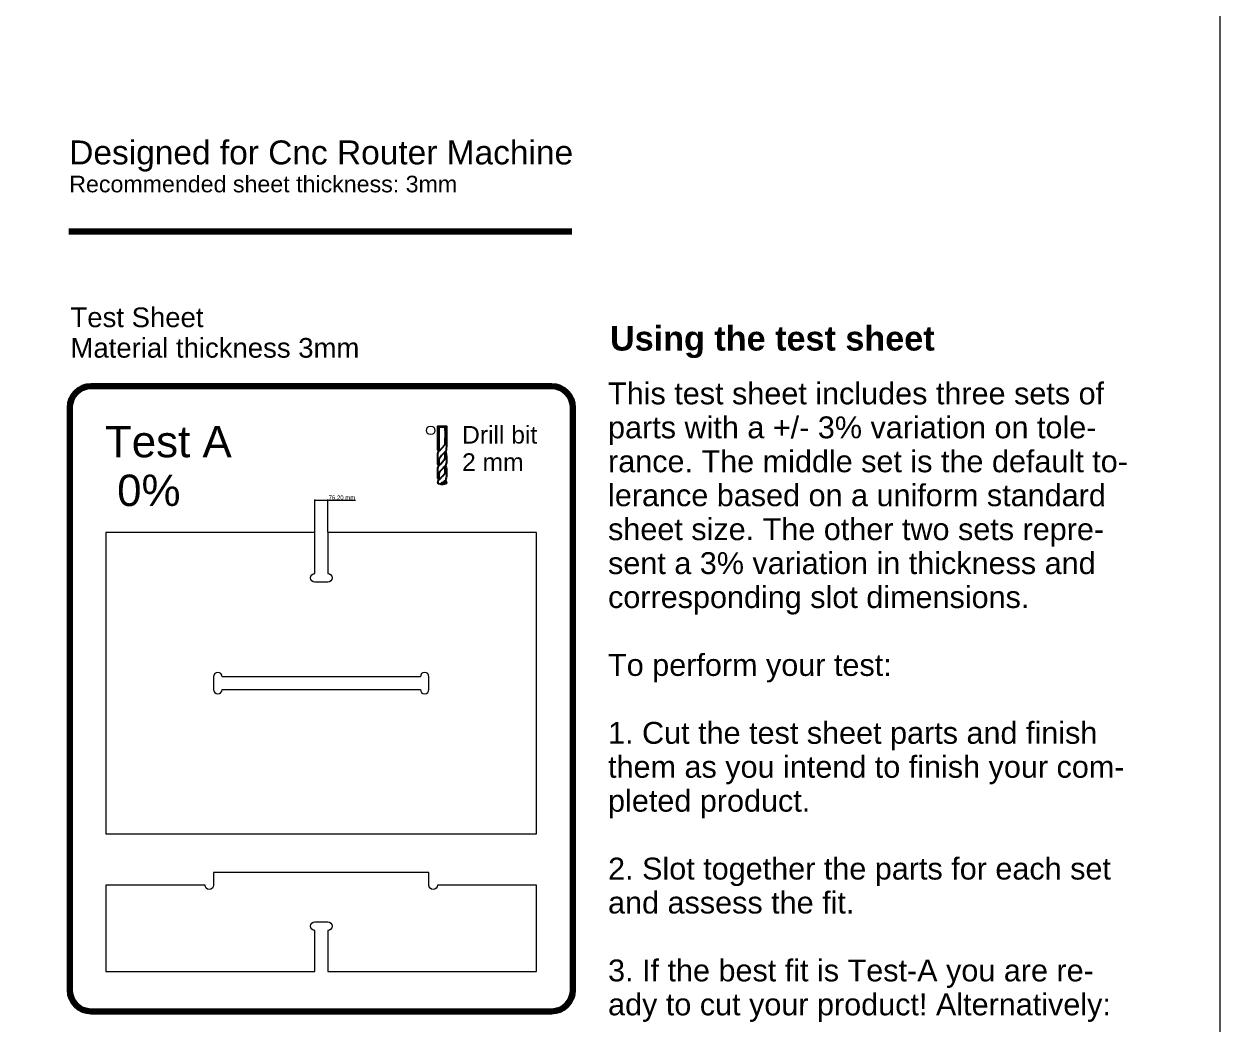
# Model space of a CAD drawing. Header units: millimetres. Extents: x -713 to 709, y -476 to 472.
# Drawn here: x 431.4 to 709.1, y 7.8 to 240.1 of the extents above; entities that cross this region are included whole.
import ezdxf
from ezdxf.lldxf.tags import DXFTag

# ---------------------------------------------------------------- set-up
doc = ezdxf.new("R2010")
doc.units = ezdxf.units.MM
doc.header["$MEASUREMENT"] = 0
doc.layers.add('Livello 1', color=7, linetype='Continuous')
doc.styles.add('0', font='arial.ttf', dxfattribs={"height": 1})
doc.styles.add('1', font='arialbd.ttf', dxfattribs={"height": 1})
tags = doc.linetypes.add('New Line2', pattern=[0.2, 0.1, -0.1]).pattern_tags.tags
tags[6:7] = [DXFTag(74, 4), DXFTag(75, 0), DXFTag(340, '0'), DXFTag(46, 1.0), DXFTag(50, 0.0), DXFTag(44, 0.0), DXFTag(45, 0.0)]
tags[4:5] = [DXFTag(74, 4), DXFTag(75, 0), DXFTag(340, '0'), DXFTag(46, 1.0), DXFTag(50, 0.0), DXFTag(44, 0.0), DXFTag(45, 0.0)]
tags = doc.linetypes.add('New Line3', pattern=[0.2, 0.1, -0.1]).pattern_tags.tags
tags[6:7] = [DXFTag(74, 4), DXFTag(75, 0), DXFTag(340, '0'), DXFTag(46, 1.0), DXFTag(50, 0.0), DXFTag(44, 0.0), DXFTag(45, 0.0)]
tags[4:5] = [DXFTag(74, 4), DXFTag(75, 0), DXFTag(340, '0'), DXFTag(46, 1.0), DXFTag(50, 0.0), DXFTag(44, 0.0), DXFTag(45, 0.0)]
doc.dimstyles.get("Standard").update_dxf_attribs({"dimtxt": 0.18, "dimasz": 0.18, "dimexe": 0.18, "dimexo": 0.0625, "dimgap": 0.09, "dimtad": 0, "dimtih": 1, "dimtoh": 1, "dimdec": 4, "dimzin": 0, "dimdsep": 46, "dimtxsty": 'Standard', "dimcen": 0.09, "dimadec": 0, "dimazin": 0, "dimtfac": 1, "dimtdec": 4, "dimtofl": 0, "dimtmove": 0, "dimatfit": 3, "dimfxl": 1, "dimtolj": 1, "dimtzin": 0, "dimarcsym": 0})

# ---------------------------------------------------------------- blocks, each defined once
blk = doc.blocks.new('*D1')
at = {"layer": 'Defpoints', "color": 0}
for p in [(501.9029, 129.4976), (498.9029, 122.0205), (501.9029, 122.0205)]:
    blk.add_point(p, dxfattribs=at)
at = {"layer": 'Livello 1', "color": 6, "lineweight": 9}
for p, q in [((498.9029, 122.083), (498.9029, 129.6776)), ((499.0829, 129.4976), (501.7229, 129.4976)), ((501.9029, 122.083), (501.9029, 129.6776)), ((501.9029, 129.4976), (508.3139, 129.4976))]:
    blk.add_line(p, q, dxfattribs=at)
at = {"layer": 'Livello 1', "color": 6}
for points in [[(499.0829, 129.5276), (499.0829, 129.4676), (498.9029, 129.4976)], [(501.7229, 129.4676), (501.7229, 129.5276), (501.9029, 129.4976)]]:
    blk.add_solid(points, dxfattribs=at)
at = {"layer": 'Livello 1', "color": 6, "insert": (505.1984, 130.0981), "char_height": 1, "attachment_point": 5, "style": '0'}
blk.add_mtext('\\A1;76.20 mm', dxfattribs=at)

msp = doc.modelspace()

# ---------------------------------------------------------------- linework, layer by layer
at = {"layer": 'Livello 1', "color": 7, "lineweight": 20}
msp.add_lwpolyline([(-713.3127, -475.8986), (709.0873, -475.8986), (709.0873, 472.3682), (-713.3127, 472.3682), (-713.3127, -475.8986)], close=True, dxfattribs=at)
at = {"layer": 'Livello 1', "lineweight": 20}
msp.add_ellipse((525.7961, 145.7257), major_axis=(0, 1), ratio=1, dxfattribs=at)
at = {"layer": 'Livello 1', "color": 22, "linetype": 'New Line2', "lineweight": 100}
msp.add_open_spline([(441.7678, 191.8866), (441.7678, 191.8866), (558.6079, 191.8866), (558.6079, 191.8866)], degree=3, dxfattribs=at)
at = {"layer": 'Livello 1', "color": 253, "linetype": 'New Line3', "lineweight": 100}
msp.add_open_spline([(446.9828, 155.9936), (446.9828, 155.9936), (553.8231, 155.9936), (553.8231, 155.9936), (553.8231, 155.9936), (556.5731, 155.9936), (558.823, 153.7437), (558.823, 150.9937), (558.823, 150.9937), (558.823, 150.9937), (558.823, 15.7901), (558.823, 15.7901), (558.823, 15.7901), (558.823, 13.0401), (556.5731, 10.7902), (553.8231, 10.7902), (553.8231, 10.7902), (553.8231, 10.7902), (446.9828, 10.7902), (446.9828, 10.7902), (446.9828, 10.7902), (444.2328, 10.7902), (441.9829, 13.0401), (441.9829, 15.7901), (441.9829, 15.7901), (441.9829, 15.7901), (441.9829, 150.9937), (441.9829, 150.9937), (441.9829, 150.9937), (441.9829, 153.7437), (444.2328, 155.9936), (446.9828, 155.9936)], degree=3, knots=[0, 0, 0, 0, 0.111111111, 0.111111111, 0.111111111, 0.111111111, 0.222222222, 0.222222222, 0.222222222, 0.222222222, 0.333333333, 0.333333333, 0.333333333, 0.333333333, 0.444444444, 0.444444444, 0.444444444, 0.444444444, 0.555555556, 0.555555556, 0.555555556, 0.555555556, 0.666666667, 0.666666667, 0.666666667, 0.666666667, 0.777777778, 0.777777778, 0.777777778, 0.777777778, 1, 1, 1, 1], dxfattribs=at)
at = {"layer": 'Livello 1'}
for points, knots in [([(527.4686, 146.5306), (527.4686, 146.5306), (527.4686, 141.5562), (527.4686, 141.5562), (527.4686, 141.5562), (527.4686, 141.2089), (527.6644, 140.9306), (527.6629, 140.8167), (527.6629, 140.8167), (527.6612, 140.6962), (527.4686, 140.4383), (527.4686, 140.0762), (527.4686, 140.0762), (527.4686, 140.0762), (527.4686, 138.2673), (527.4686, 138.2673), (527.4686, 138.2673), (527.4686, 137.9446), (527.6691, 137.6142), (527.6609, 137.4935), (527.6609, 137.4935), (527.6494, 137.324), (527.4686, 137.1213), (527.4686, 136.7051), (527.4686, 136.7051), (527.4686, 136.7051), (527.4686, 134.9784), (527.4686, 134.9784), (527.4686, 134.9784), (527.4686, 134.5909), (527.6417, 134.4055), (527.6606, 134.2273), (527.6606, 134.2273), (527.669, 134.1471), (527.476, 133.7473), (527.4686, 133.442), (527.4686, 133.442), (527.6727, 133.2987), (528.2992, 133.1781), (528.4485, 133.1124), (528.4485, 133.1124), (528.609, 133.1785), (529.2421, 133.2901), (529.4416, 133.442), (529.4416, 133.442), (529.4376, 133.7753), (529.2445, 134.1519), (529.2515, 134.2329), (529.2515, 134.2329), (529.2621, 134.356), (529.4519, 134.4947), (529.4519, 135.0606), (529.4519, 135.0606), (529.4519, 135.4768), (529.4897, 136.785), (529.3996, 137.1173), (529.3996, 137.1173), (529.3671, 137.2373), (529.2705, 137.3964), (529.2565, 137.4628), (529.2565, 137.4628), (529.2293, 137.5918), (529.4416, 137.9438), (529.4416, 138.2262), (529.4416, 138.2262), (529.4416, 138.9275), (529.536, 140.1595), (529.3093, 140.6436), (529.3093, 140.6436), (529.1854, 140.9085), (529.2779, 140.8693), (529.3694, 141.135), (529.3694, 141.135), (529.514, 141.5547), (529.4519, 145.6469), (529.4519, 146.5306), (529.4519, 146.5306), (529.4519, 146.6967), (529.4848, 146.7257), (529.3184, 146.7257), (529.3184, 146.7257), (529.3184, 146.7257), (527.5712, 146.7257), (527.5712, 146.7257), (527.5712, 146.7257), (527.4359, 146.7257), (527.4686, 146.6796), (527.4686, 146.5306)], [0, 0, 0, 0, 0.043478261, 0.043478261, 0.043478261, 0.043478261, 0.086956522, 0.086956522, 0.086956522, 0.086956522, 0.130434783, 0.130434783, 0.130434783, 0.130434783, 0.173913043, 0.173913043, 0.173913043, 0.173913043, 0.217391304, 0.217391304, 0.217391304, 0.217391304, 0.260869565, 0.260869565, 0.260869565, 0.260869565, 0.304347826, 0.304347826, 0.304347826, 0.304347826, 0.347826087, 0.347826087, 0.347826087, 0.347826087, 0.391304348, 0.391304348, 0.391304348, 0.391304348, 0.434782609, 0.434782609, 0.434782609, 0.434782609, 0.47826087, 0.47826087, 0.47826087, 0.47826087, 0.52173913, 0.52173913, 0.52173913, 0.52173913, 0.565217391, 0.565217391, 0.565217391, 0.565217391, 0.608695652, 0.608695652, 0.608695652, 0.608695652, 0.652173913, 0.652173913, 0.652173913, 0.652173913, 0.695652174, 0.695652174, 0.695652174, 0.695652174, 0.739130435, 0.739130435, 0.739130435, 0.739130435, 0.782608696, 0.782608696, 0.782608696, 0.782608696, 0.826086957, 0.826086957, 0.826086957, 0.826086957, 0.869565217, 0.869565217, 0.869565217, 0.869565217, 0.913043478, 0.913043478, 0.913043478, 0.913043478, 1, 1, 1, 1]), ([(527.8795, 141.0228), (527.6634, 141.3369), (527.7252, 141.8461), (527.7252, 142.2962), (527.7252, 142.2962), (527.7252, 142.8606), (527.6947, 146.2045), (527.7407, 146.4682), (527.7407, 146.4682), (527.7407, 146.4682), (529.1746, 146.469), (529.1746, 146.469), (529.1746, 146.469), (529.2222, 146.237), (529.2066, 143.5042), (529.1937, 143.0773), (529.1937, 143.0773), (529.1825, 142.7042), (529.2404, 142.6161), (529.0575, 142.3518), (529.0575, 142.3518), (529.0575, 142.3518), (527.9027, 141.0405), (527.9027, 141.0405), (527.9027, 141.0405), (527.8996, 141.0473), (527.8874, 141.0286), (527.8795, 141.0228)], [0, 0, 0, 0, 0.125, 0.125, 0.125, 0.125, 0.25, 0.25, 0.25, 0.25, 0.375, 0.375, 0.375, 0.375, 0.5, 0.5, 0.5, 0.5, 0.625, 0.625, 0.625, 0.625, 0.75, 0.75, 0.75, 0.75, 1, 1, 1, 1]), ([(527.7252, 138.9662), (527.7252, 139.2384), (528.171, 139.6787), (528.3131, 139.8488), (528.3131, 139.8488), (528.3131, 139.8488), (528.9406, 140.5362), (528.9406, 140.5362), (528.9406, 140.5362), (528.9465, 140.5424), (528.9561, 140.5524), (528.9616, 140.5579), (528.9616, 140.5579), (528.9671, 140.5636), (528.9792, 140.5745), (528.9838, 140.579), (528.9838, 140.579), (528.9838, 140.579), (529.0306, 140.6196), (529.0306, 140.6196), (529.0306, 140.6196), (529.1469, 140.4553), (529.1849, 140.3028), (529.1849, 140.0762), (529.1849, 140.0762), (529.1849, 139.3567), (529.2708, 139.2747), (528.9232, 138.8679), (528.9232, 138.8679), (528.9232, 138.8679), (528.0488, 137.8925), (528.0488, 137.8925), (528.0488, 137.8925), (527.9711, 137.795), (527.9968, 137.7886), (527.8819, 137.7019), (527.8819, 137.7019), (527.6667, 138.0582), (527.7252, 138.4955), (527.7252, 138.9662)], [0, 0, 0, 0, 0.090909091, 0.090909091, 0.090909091, 0.090909091, 0.181818182, 0.181818182, 0.181818182, 0.181818182, 0.272727273, 0.272727273, 0.272727273, 0.272727273, 0.363636364, 0.363636364, 0.363636364, 0.363636364, 0.454545455, 0.454545455, 0.454545455, 0.454545455, 0.545454545, 0.545454545, 0.545454545, 0.545454545, 0.636363636, 0.636363636, 0.636363636, 0.636363636, 0.727272727, 0.727272727, 0.727272727, 0.727272727, 0.818181818, 0.818181818, 0.818181818, 0.818181818, 1, 1, 1, 1]), ([(527.7252, 135.6362), (527.7252, 135.9617), (528.1519, 136.3514), (528.3333, 136.5383), (528.3333, 136.5383), (528.5386, 136.7496), (528.8316, 137.1471), (529.0435, 137.3192), (529.0435, 137.3192), (529.1416, 137.1474), (529.1952, 136.9638), (529.1952, 136.7051), (529.1952, 136.7051), (529.1952, 135.6908), (529.2691, 135.9853), (528.5895, 135.1728), (528.5895, 135.1728), (528.5895, 135.1728), (527.8931, 134.4163), (527.8931, 134.4163), (527.8931, 134.4163), (527.889, 134.424), (527.8759, 134.4016), (527.8666, 134.395), (527.8666, 134.395), (527.6731, 134.8912), (527.7252, 135.0586), (527.7252, 135.6362)], [0, 0, 0, 0, 0.125, 0.125, 0.125, 0.125, 0.25, 0.25, 0.25, 0.25, 0.375, 0.375, 0.375, 0.375, 0.5, 0.5, 0.5, 0.5, 0.625, 0.625, 0.625, 0.625, 0.75, 0.75, 0.75, 0.75, 1, 1, 1, 1]), ([(528.3623, 133.3873), (528.2499, 133.6669), (528.5379, 133.4731), (528.8263, 133.7852), (528.8263, 133.7852), (528.9124, 133.8784), (528.929, 133.9312), (529.0229, 134.015), (529.0229, 134.015), (529.1192, 133.8911), (529.1562, 133.7774), (529.1759, 133.5806), (529.1759, 133.5806), (529.0956, 133.49), (528.4387, 133.3716), (528.3623, 133.3873)], [0, 0, 0, 0, 0.2, 0.2, 0.2, 0.2, 0.4, 0.4, 0.4, 0.4, 0.6, 0.6, 0.6, 0.6, 1, 1, 1, 1])]:
    msp.add_open_spline(points, degree=3, knots=knots, dxfattribs=at)
at = {"layer": 'Livello 1', "lineweight": 20}
for points, knots in [([(450.4029, 122.0205), (450.4029, 122.0205), (498.9029, 122.0205), (498.9029, 122.0205), (498.9029, 122.0205), (498.9029, 122.0205), (498.9029, 112.48), (498.9029, 112.48), (498.9029, 112.48), (498.3506, 112.48), (497.9029, 112.0323), (497.9029, 111.48), (497.9029, 111.48), (497.9029, 110.9277), (498.3506, 110.4736), (498.9029, 110.48), (498.9029, 110.48), (498.9029, 110.48), (498.9115, 110.4801), (498.9115, 110.4801), (498.9115, 110.4801), (498.9115, 110.4801), (501.8943, 110.4801), (501.8943, 110.4801), (501.8943, 110.4801), (501.8943, 110.4801), (501.9029, 110.48), (501.9029, 110.48), (501.9029, 110.48), (502.4552, 110.4737), (502.9029, 110.9277), (502.9029, 111.48), (502.9029, 111.48), (502.9029, 112.0323), (502.4552, 112.48), (501.9029, 112.48), (501.9029, 112.48), (501.9029, 112.48), (501.9029, 122.0205), (501.9029, 122.0205), (501.9029, 122.0205), (501.9029, 122.0205), (550.4029, 122.0205), (550.4029, 122.0205), (550.4029, 122.0205), (550.4029, 122.0205), (550.4029, 52.0205), (550.4029, 52.0205), (550.4029, 52.0205), (550.4029, 52.0205), (450.4029, 52.0205), (450.4029, 52.0205), (450.4029, 52.0205), (450.4029, 52.0205), (450.4029, 122.0205), (450.4029, 122.0205)], [0, 0, 0, 0, 0.066666667, 0.066666667, 0.066666667, 0.066666667, 0.133333333, 0.133333333, 0.133333333, 0.133333333, 0.2, 0.2, 0.2, 0.2, 0.266666667, 0.266666667, 0.266666667, 0.266666667, 0.333333333, 0.333333333, 0.333333333, 0.333333333, 0.4, 0.4, 0.4, 0.4, 0.466666667, 0.466666667, 0.466666667, 0.466666667, 0.533333333, 0.533333333, 0.533333333, 0.533333333, 0.6, 0.6, 0.6, 0.6, 0.666666667, 0.666666667, 0.666666667, 0.666666667, 0.733333333, 0.733333333, 0.733333333, 0.733333333, 0.8, 0.8, 0.8, 0.8, 0.866666667, 0.866666667, 0.866666667, 0.866666667, 1, 1, 1, 1]), ([(477.4029, 88.5205), (477.4029, 88.5205), (523.403, 88.5205), (523.403, 88.5205), (523.403, 88.5205), (523.403, 89.0728), (523.8507, 89.5205), (524.403, 89.5205), (524.403, 89.5205), (524.9553, 89.5205), (525.403, 89.0728), (525.403, 88.5205), (525.403, 88.5205), (525.403, 88.5205), (525.4029, 88.5119), (525.4029, 88.5119), (525.4029, 88.5119), (525.4029, 88.5119), (525.4029, 85.5291), (525.4029, 85.5291), (525.4029, 85.5291), (525.4029, 85.5291), (525.403, 85.5205), (525.403, 85.5205), (525.403, 85.5205), (525.403, 84.9682), (524.9553, 84.5205), (524.403, 84.5205), (524.403, 84.5205), (523.8507, 84.5205), (523.403, 84.9682), (523.403, 85.5205), (523.403, 85.5205), (523.403, 85.5205), (477.4029, 85.5205), (477.4029, 85.5205), (477.4029, 85.5205), (477.4029, 84.9682), (476.9552, 84.5205), (476.4029, 84.5205), (476.4029, 84.5205), (475.8506, 84.5205), (475.4029, 84.9682), (475.4029, 85.5205), (475.4029, 85.5205), (475.4029, 85.5205), (475.403, 85.5291), (475.403, 85.5291), (475.403, 85.5291), (475.403, 85.5291), (475.403, 88.5119), (475.403, 88.5119), (475.403, 88.5119), (475.403, 88.5119), (475.4029, 88.5205), (475.4029, 88.5205), (475.4029, 88.5205), (475.4029, 89.0728), (475.8506, 89.5205), (476.4029, 89.5205), (476.4029, 89.5205), (476.9552, 89.5205), (477.4029, 89.0728), (477.4029, 88.5205)], [0, 0, 0, 0, 0.058823529, 0.058823529, 0.058823529, 0.058823529, 0.117647059, 0.117647059, 0.117647059, 0.117647059, 0.176470588, 0.176470588, 0.176470588, 0.176470588, 0.235294118, 0.235294118, 0.235294118, 0.235294118, 0.294117647, 0.294117647, 0.294117647, 0.294117647, 0.352941176, 0.352941176, 0.352941176, 0.352941176, 0.411764706, 0.411764706, 0.411764706, 0.411764706, 0.470588235, 0.470588235, 0.470588235, 0.470588235, 0.529411765, 0.529411765, 0.529411765, 0.529411765, 0.588235294, 0.588235294, 0.588235294, 0.588235294, 0.647058824, 0.647058824, 0.647058824, 0.647058824, 0.705882353, 0.705882353, 0.705882353, 0.705882353, 0.764705882, 0.764705882, 0.764705882, 0.764705882, 0.823529412, 0.823529412, 0.823529412, 0.823529412, 0.882352941, 0.882352941, 0.882352941, 0.882352941, 1, 1, 1, 1]), ([(475.403, 43.0852), (475.403, 43.0852), (525.4029, 43.0852), (525.4029, 43.0852), (525.4029, 43.0852), (525.4029, 43.0852), (525.4029, 40.0938), (525.4029, 40.0938), (525.4029, 40.0938), (525.4029, 40.0938), (525.4028, 40.0852), (525.4028, 40.0852), (525.4028, 40.0852), (525.4028, 39.5329), (525.8505, 39.0852), (526.4028, 39.0852), (526.4028, 39.0852), (526.9551, 39.0852), (527.4028, 39.5329), (527.4028, 40.0852), (527.4028, 40.0852), (527.4028, 40.0852), (550.4029, 40.0852), (550.4029, 40.0852), (550.4029, 40.0852), (550.4029, 40.0852), (550.4029, 20.0581), (550.4029, 20.0581), (550.4029, 20.0581), (550.4029, 20.0581), (501.9029, 20.0581), (501.9029, 20.0581), (501.9029, 20.0581), (501.9029, 20.0581), (501.9029, 29.5718), (501.9029, 29.5718), (501.9029, 29.5718), (502.4552, 29.5718), (502.9029, 30.0195), (502.9029, 30.5718), (502.9029, 30.5718), (502.9029, 31.1241), (502.4551, 31.5781), (501.9029, 31.5718), (501.9029, 31.5718), (501.9029, 31.5718), (501.8943, 31.5717), (501.8943, 31.5717), (501.8943, 31.5717), (501.8943, 31.5717), (498.9115, 31.5717), (498.9115, 31.5717), (498.9115, 31.5717), (498.9115, 31.5717), (498.9029, 31.5718), (498.9029, 31.5718), (498.9029, 31.5718), (498.3507, 31.5782), (497.9029, 31.1241), (497.9029, 30.5718), (497.9029, 30.5718), (497.9029, 30.0195), (498.3506, 29.5718), (498.9029, 29.5718), (498.9029, 29.5718), (498.9029, 29.5718), (498.9029, 20.0581), (498.9029, 20.0581), (498.9029, 20.0581), (498.9029, 20.0581), (450.4029, 20.0581), (450.4029, 20.0581), (450.4029, 20.0581), (450.4029, 20.0581), (450.4029, 40.0852), (450.4029, 40.0852), (450.4029, 40.0852), (450.4029, 40.0852), (473.4031, 40.0852), (473.4031, 40.0852), (473.4031, 40.0852), (473.4031, 39.5329), (473.8508, 39.0852), (474.4031, 39.0852), (474.4031, 39.0852), (474.9554, 39.0852), (475.4031, 39.5329), (475.4031, 40.0852), (475.4031, 40.0852), (475.4031, 40.0852), (475.403, 40.0938), (475.403, 40.0938), (475.403, 40.0938), (475.403, 40.0938), (475.403, 43.0852), (475.403, 43.0852)], [0, 0, 0, 0, 0.04, 0.04, 0.04, 0.04, 0.08, 0.08, 0.08, 0.08, 0.12, 0.12, 0.12, 0.12, 0.16, 0.16, 0.16, 0.16, 0.2, 0.2, 0.2, 0.2, 0.24, 0.24, 0.24, 0.24, 0.28, 0.28, 0.28, 0.28, 0.32, 0.32, 0.32, 0.32, 0.36, 0.36, 0.36, 0.36, 0.4, 0.4, 0.4, 0.4, 0.44, 0.44, 0.44, 0.44, 0.48, 0.48, 0.48, 0.48, 0.52, 0.52, 0.52, 0.52, 0.56, 0.56, 0.56, 0.56, 0.6, 0.6, 0.6, 0.6, 0.64, 0.64, 0.64, 0.64, 0.68, 0.68, 0.68, 0.68, 0.72, 0.72, 0.72, 0.72, 0.76, 0.76, 0.76, 0.76, 0.8, 0.8, 0.8, 0.8, 0.84, 0.84, 0.84, 0.84, 0.88, 0.88, 0.88, 0.88, 0.92, 0.92, 0.92, 0.92, 1, 1, 1, 1])]:
    msp.add_open_spline(points, degree=3, knots=knots, dxfattribs=at)

# ---------------------------------------------------------------- texts
at = {"layer": 'Livello 1'}
for s, height, style, p in [('Designed for Cnc Router Machine', 5.560488, '0', (441.88079, 207.48495)), ('Recommended sheet thickness: 3mm', 3.85452, '0', (441.88079, 201.00225)), ('Test Sheet ', 4.571856, '0', (442.16924, 169.69288)), ('Using the test sheet', 5.678928, '1', (567.43324, 164.25134)), ('Material thickness 3mm', 4.571856, '0', (442.16924, 162.59908)), ('Test A  ', 7.294392, '0', (450.16992, 139.47167)), ('Drill bit', 4.091616, '0', (533.08773, 142.65671)), ('2 mm', 4.091616, '0', (533.08773, 136.30811)), (' 0%', 7.294392, '0', (450.16992, 128.15357))]:
    msp.add_text(s, height=height, dxfattribs=dict(at, style=style)).set_placement(p)
at = {"layer": 'Livello 1', "char_height": 5.080032, "width": 120.1054, "attachment_point": 1}
for s, insert in [('\\fArial|p34;This test sheet includes three sets of ', (566.988, 156.8416)), ('\\fArial|p34;parts with a +/- 3% variation on tole-', (566.988, 148.9593)), ('\\fArial|p34;rance. The middle set is the default to-', (566.988, 141.077)), ('\\fArial|p34;lerance based on a uniform standard ', (566.988, 133.1947)), ('\\fArial|p34;sheet size. The other two sets repre-', (566.988, 125.3124)), ('\\fArial|p34;sent a 3% variation in thickness and ', (566.988, 117.4301)), ('\\fArial|p34;corresponding slot dimensions.', (566.988, 109.5478)), ('\\fArial|p34;To perform your test:', (566.988, 93.7832)), ('\\fArial|p34;1. Cut the test sheet parts and finish ', (566.988, 78.0186)), ('\\fArial|p34;them as you intend to finish your com-', (566.988, 70.1363)), ('\\fArial|p34;pleted product.', (566.988, 62.254)), ('\\fArial|p34;2. Slot together the parts for each set ', (566.988, 46.4894)), ('\\fArial|p34;and assess the fit.', (566.988, 38.6071)), ('\\fArial|p34;3. If the best fit is Test-A you are re-', (566.988, 22.8425)), ('\\fArial|p34;ady to cut your product! Alternatively:', (566.988, 14.9602))]:
    msp.add_mtext(s, dxfattribs=dict(at, insert=insert))

# ---------------------------------------------------------------- dimensions: what is measured, and where the dimension line sits
at = {"layer": 'Livello 1'}
dim = msp.add_linear_dim(base=(501.9029, 129.4976), p1=(498.9029, 122.0205), p2=(501.9029, 122.0205), dimstyle='Standard', override={"dimtxt": 4.2333, "dimtad": 1, "dimjust": 0, "dimtih": 0, "dimdec": 2, "dimlfac": 25.4, "dimzin": 1, "dimlunit": 2, "dimpost": '<> mm', "dimtxsty": '0', "dimclrd": 6, "dimclre": 6, "dimclrt": 6, "dimlwd": 9, "dimlwe": 9}, dxfattribs=at)
dim.commit()
dim.dimension.update_dxf_attribs({"geometry": '*D1', "text_midpoint": (505.1984, 130.0981)})

doc.saveas('drawing.dxf')
